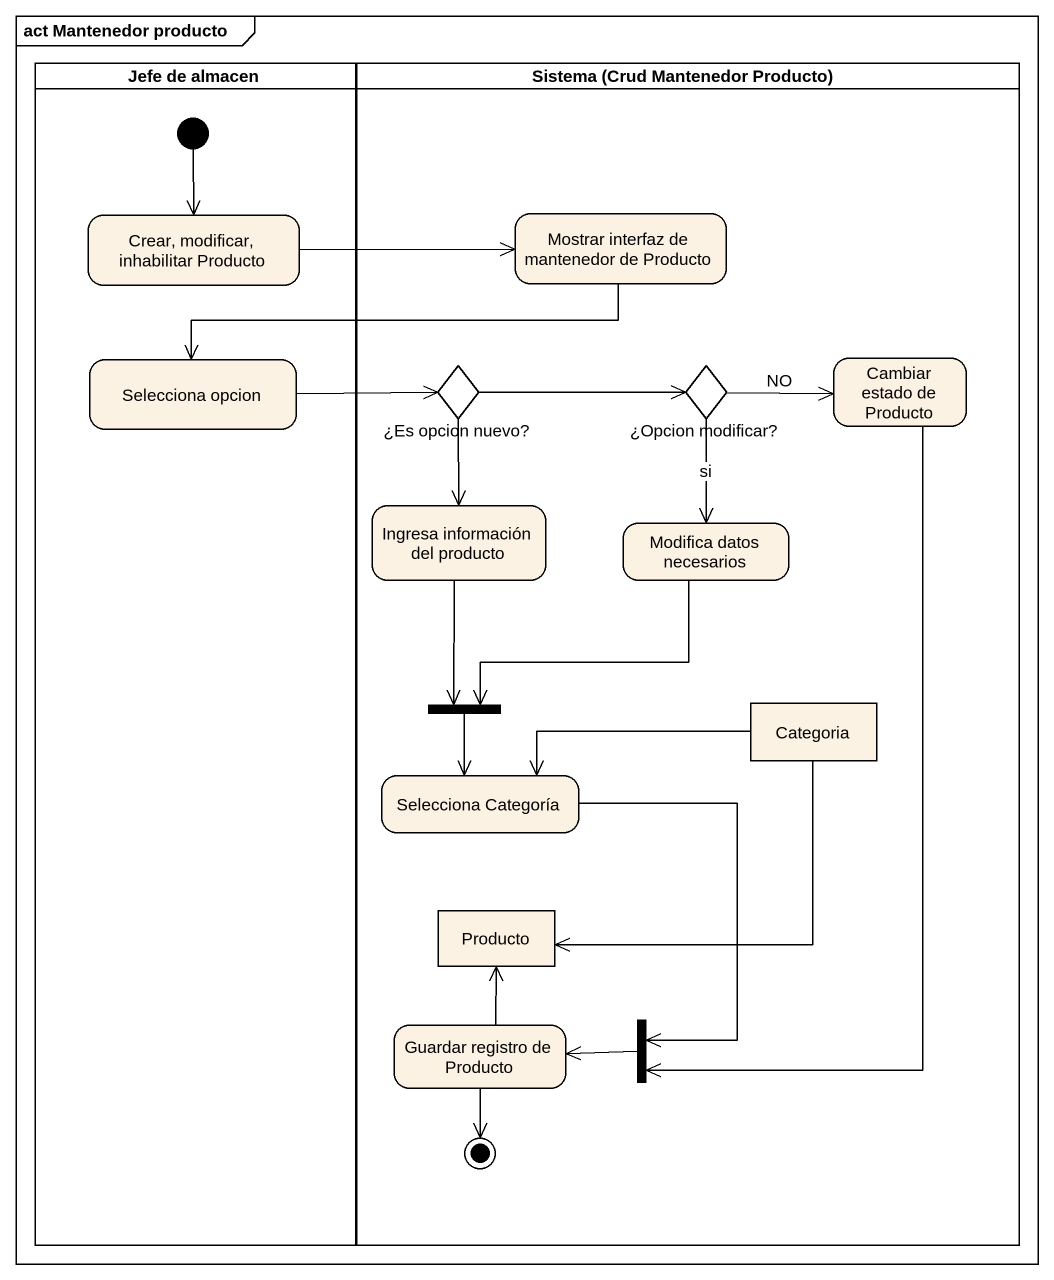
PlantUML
@startuml
mainframe act Mantenedor producto
hide empty description
state "Jefe de almacen" as Jefe_de_almacen <<partition>> {
  state "Crear, modificar, inhabilitar Producto" as Crear_modificar_inhabilitar
  state "Selecciona opcion" as Selecciona_opcion
  [*] --> Crear_modificar_inhabilitar
}
state "Sistema (Crud Mantenedor Producto)" as Sistema_Crud_Mantenedor <<partition>> {
  state "Mostrar interfaz de mantenedor de Producto" as Mostrar_interfaz_de
  state "¿Es opcion nuevo?" as Es_opcion_nuevo <<choice>>
  state "¿Opcion modificar?" as Opcion_modificar <<choice>>
  state "Cambiar estado de Producto" as Cambiar_estado_de_Producto
  state "Ingresa información del producto" as Ingresa_información_del
  state "Modifica datos necesarios" as Modifica_datos_necesarios
  state fork1 <<join>>
  state Categoria <<object>>
  state "Selecciona Categoría" as Selecciona_Categoría
  state Producto <<object>>
  state "Guardar registro de Producto" as Guardar_registro_de_Producto
  state fork2 <<join>>
  Guardar_registro_de_Producto --> [*]
}
Crear_modificar_inhabilitar -right-> Mostrar_interfaz_de
Mostrar_interfaz_de -left-> Selecciona_opcion
Selecciona_opcion -right-> Es_opcion_nuevo
Es_opcion_nuevo -right-> Opcion_modificar
Es_opcion_nuevo --> Ingresa_información_del
Opcion_modificar -right-> Cambiar_estado_de_Producto : NO
Opcion_modificar --> Modifica_datos_necesarios : si
Cambiar_estado_de_Producto --> fork2
Ingresa_información_del --> fork1
Modifica_datos_necesarios --> fork1
fork1 --> Selecciona_Categoría
Categoria -left-> Selecciona_Categoría
Categoria --> Producto
Selecciona_Categoría --> fork2
Guardar_registro_de_Producto -up-> Producto
fork2 -left-> Guardar_registro_de_Producto
@enduml
